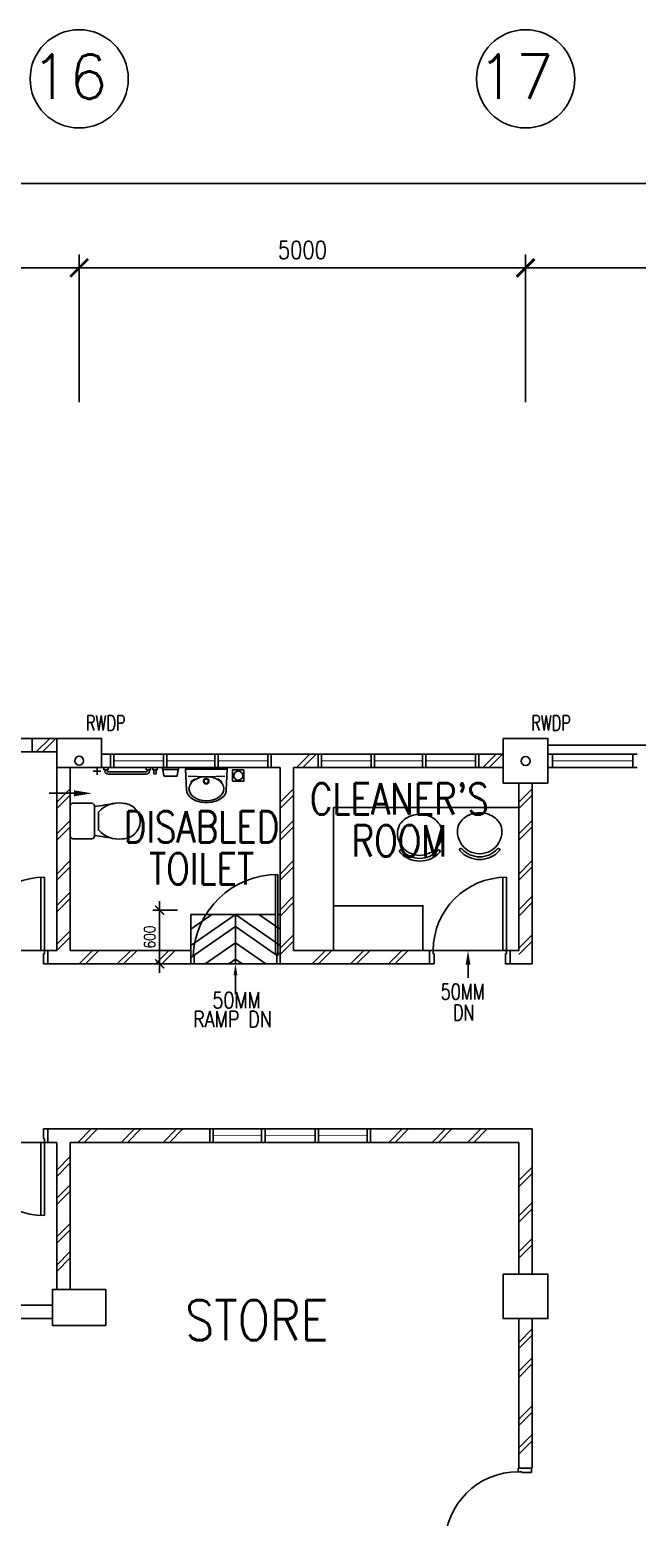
# Model space of a CAD drawing. Extents: x 2687779 to 2997471, y -863049 to -631414.
# Drawn here: x 2813468 to 2820272, y -648083 to -631419 of the extents above; entities that cross this region are included whole.
import ezdxf
from ezdxf.enums import TextEntityAlignment as Align

# ---------------------------------------------------------------- set-up
doc = ezdxf.new("R2010")
doc.units = 0
doc.header["$LTSCALE"] = 10
doc.header["$MEASUREMENT"] = 0
doc.header["$PDMODE"] = 34
doc.linetypes.add('DIVIDE', pattern=[1.25, 0.5, -0.25, 0, -0.25, 0, -0.25])
doc.layers.get('0').update_dxf_attribs({"linetype": 'CONTINUOUS'})
doc.layers.get('DEFPOINTS').update_dxf_attribs({"linetype": 'CONTINUOUS'})
for name, color, linetype in [('BO', 7, 'CONTINUOUS'), ('COL', 3, 'CONTINUOUS'), ('DIM', 7, 'CONTINUOUS'), ('DR', 7, 'CONTINUOUS'), ('DTEXT', 7, 'CONTINUOUS'), ('FIT', 5, 'CONTINUOUS'), ('FURN', 1, 'CONTINUOUS'), ('FURN1', 7, 'CONTINUOUS'), ('GRID-T', 7, 'CONTINUOUS'), ('H', 1, 'CONTINUOUS'), ('LINE', 7, 'CONTINUOUS'), ('partition', 7, 'CONTINUOUS'), ('PIPE', 5, 'DIVIDE'), ('RWDP', 145, 'CONTINUOUS'), ('SANI', 7, 'CONTINUOUS'), ('T25', 7, 'CONTINUOUS'), ('T50', 3, 'CONTINUOUS'), ('TEX', 2, 'CONTINUOUS'), ('WALL', 2, 'CONTINUOUS'), ('WIN', 5, 'CONTINUOUS')]:
    doc.layers.add(name, color=color, linetype=linetype)
doc.styles.add('DIMTEXT', font='romans.shx', dxfattribs={"width": 0.8, "height": 400})
doc.styles.add('ROMANS', font='romans.shx', dxfattribs={"width": 0.8, "height": 100})
doc.styles.get("Standard").update_dxf_attribs({"font": 'ROMANS.SHX'})
doc.dimstyles.new('STANDARD$0', dxfattribs={"dimscale": 0, "dimtxt": 8, "dimasz": 6, "dimexe": 1, "dimexo": 1, "dimgap": 3, "dimtad": 1, "dimdec": 0, "dimlfac": -1, "dimrnd": 1, "dimzin": 0, "dimdsep": 46, "dimtxsty": 'Standard', "dimcen": 0, "dimclrd": 5, "dimclre": 250, "dimadec": 0, "dimazin": 0, "dimtfac": 1, "dimtdec": 4, "dimtofl": 0, "dimtmove": 0, "dimatfit": 3, "dimfxl": 1, "dimtolj": 1, "dimtzin": 0, "dimarcsym": 0})

# ---------------------------------------------------------------- blocks, each defined once
blk = doc.blocks.new('_ARCHTICK')
at = {"color": 0, "linetype": 'ByBlock', "const_width": 0.15}
blk.add_lwpolyline([(-0.5, -0.5), (0.5, 0.5)], dxfattribs=at)
blk = doc.blocks.new('*D425')
at = {"layer": 'DEFPOINTS', "color": 0, "transparency": 16777216}
for p in [(2814022, -634087), (2809022, -635743), (2814022, -635743)]:
    blk.add_point(p, dxfattribs=at)
at = {"layer": 'DIM', "color": 7, "lineweight": -2, "transparency": 16777216}
for p, q in [((2809022, -635593), (2809022, -633937)), ((2814022, -635593), (2814022, -633937)), ((2808872, -634087), (2814172, -634087))]:
    blk.add_line(p, q, dxfattribs=at)
at = {"layer": 'DIM', "color": 7, "lineweight": -2, "transparency": 16777216, "xscale": 200, "yscale": 200, "zscale": 200, "rotation": 180}
blk.add_blockref('_ARCHTICK', (2809022, -634087), dxfattribs=at)
at = {"layer": 'DIM', "color": 7, "lineweight": -2, "transparency": 16777216, "xscale": 200, "yscale": 200, "zscale": 200}
blk.add_blockref('_ARCHTICK', (2814022, -634087), dxfattribs=at)
at = {"layer": 'DIM', "color": 7, "transparency": 16777216, "insert": (2811522, -633887), "char_height": 200, "attachment_point": 5, "style": 'ROMANS'}
blk.add_mtext('\\A1;5000', dxfattribs=at)
blk = doc.blocks.new('*D426')
at = {"layer": 'DEFPOINTS', "color": 0, "transparency": 16777216}
for p in [(2819022, -634087), (2814022, -635743), (2819022, -635743)]:
    blk.add_point(p, dxfattribs=at)
at = {"layer": 'DIM', "color": 7, "lineweight": -2, "transparency": 16777216}
for p, q in [((2814022, -635593), (2814022, -633937)), ((2819022, -635593), (2819022, -633937)), ((2813872, -634087), (2819172, -634087))]:
    blk.add_line(p, q, dxfattribs=at)
at = {"layer": 'DIM', "color": 7, "lineweight": -2, "transparency": 16777216, "xscale": 200, "yscale": 200, "zscale": 200, "rotation": 180}
blk.add_blockref('_ARCHTICK', (2814022, -634087), dxfattribs=at)
at = {"layer": 'DIM', "color": 7, "lineweight": -2, "transparency": 16777216, "xscale": 200, "yscale": 200, "zscale": 200}
blk.add_blockref('_ARCHTICK', (2819022, -634087), dxfattribs=at)
at = {"layer": 'DIM', "color": 7, "transparency": 16777216, "insert": (2816522, -633887), "char_height": 200, "attachment_point": 5, "style": 'ROMANS'}
blk.add_mtext('\\A1;5000', dxfattribs=at)
blk = doc.blocks.new('*D427')
at = {"layer": 'DEFPOINTS', "color": 0, "transparency": 16777216}
for p in [(2824022, -634087), (2819022, -635743), (2824022, -635743)]:
    blk.add_point(p, dxfattribs=at)
at = {"layer": 'DIM', "color": 7, "lineweight": -2, "transparency": 16777216}
for p, q in [((2819022, -635593), (2819022, -633937)), ((2824022, -635593), (2824022, -633937)), ((2818872, -634087), (2824172, -634087))]:
    blk.add_line(p, q, dxfattribs=at)
at = {"layer": 'DIM', "color": 7, "lineweight": -2, "transparency": 16777216, "xscale": 200, "yscale": 200, "zscale": 200, "rotation": 180}
blk.add_blockref('_ARCHTICK', (2819022, -634087), dxfattribs=at)
at = {"layer": 'DIM', "color": 7, "lineweight": -2, "transparency": 16777216, "xscale": 200, "yscale": 200, "zscale": 200}
blk.add_blockref('_ARCHTICK', (2824022, -634087), dxfattribs=at)
at = {"layer": 'DIM', "color": 7, "transparency": 16777216, "insert": (2821522, -633887), "char_height": 200, "attachment_point": 5, "style": 'ROMANS'}
blk.add_mtext('\\A1;5000', dxfattribs=at)
blk = doc.blocks.new('*D431')
at = {"layer": 'DEFPOINTS', "color": 0, "transparency": 16777216}
for p in [(2803022, -633141), (2803022, -635743), (2839022, -635743)]:
    blk.add_point(p, dxfattribs=at)
at = {"layer": 'DIM', "color": 7, "lineweight": -2, "transparency": 16777216}
for p, q in [((2803022, -635593), (2803022, -632991)), ((2839022, -635593), (2839022, -632991)), ((2839172, -633141), (2802872, -633141))]:
    blk.add_line(p, q, dxfattribs=at)
at = {"layer": 'DIM', "color": 7, "lineweight": -2, "transparency": 16777216, "xscale": 200, "yscale": 200, "zscale": 200}
for p, rotation in [((2803022, -633141), 180.0000000117509), ((2839022, -633141), 1.175084030080598e-08)]:
    blk.add_blockref('_ARCHTICK', p, dxfattribs=dict(at, rotation=rotation))
at = {"layer": 'DIM', "color": 7, "transparency": 16777216, "insert": (2821022, -632941), "char_height": 200, "attachment_point": 5, "rotation": 0, "style": 'ROMANS'}
blk.add_mtext('\\A1;36000', dxfattribs=at)
blk = doc.blocks.new('DR-900-B')
at = {"layer": 'DR'}
for p, q in [((0, 900), (-150, 900)), ((-150, 900), (-150, 860)), ((-150, 860), (-110, 860)), ((-110, 860), (-110, 850)), ((-110, 850), (0, 850)), ((0, 850), (0, 900)), ((-150, 40), (-970, 40)), ((-969, 80), (-150, 80)), ((-150, 80), (-150, 40)), ((-150, 40), (-110, 40)), ((-150, 0), (-150, 40)), ((0, 0), (-150, 0)), ((-110, 50), (0, 50)), ((-110, 40), (-110, 50)), ((0, 50), (0, 0))]:
    blk.add_line(p, q, dxfattribs=at)
blk.add_arc((-150, 40), 820, 90, 180, dxfattribs=at)
blk = doc.blocks.new('WC-CAP-P')
for p, q in [((-84, 0), (-254, 0)), ((-85, 0), (85, 0)), ((-284, -240), (-284, -30)), ((115, -240), (115, -30)), ((-274, -318), (-274, -318)), ((-84, -270), (-254, -270)), ((-84, -318), (-190, -318)), ((-85, -270), (85, -270)), ((-85, -318), (21, -318)), ((105, -318), (105, -318))]:
    blk.add_line(p, q)
for centre, radius, start, end in [((-254, -30), 30, 90, 180), ((85, -30), 30, 0, 90), ((10, -540), 297, 131.7688, 188.3441), ((-254, -240), 30, 180, 270), ((23685, -4344), 24274, 170.3368, 170.8989), ((-179, -540), 297, 351.6559, 48.2312), ((-23854, -4344), 24274, 9.1011, 9.6632), ((85, -240), 30, 270, 0), ((-86, -585), 197, 179.5169, 271.0268), ((-83, -585), 197, 268.9732, 0.4831)]:
    blk.add_arc(centre, radius, start, end)
blk = doc.blocks.new('*D405')
at = {"layer": 'BO', "color": 7, "lineweight": -2, "transparency": 16777216}
for p, q in [((2814923, -641983), (2814923, -641183)), ((2815122, -641283), (2814848, -641283)), ((2815122, -641883), (2814848, -641883))]:
    blk.add_line(p, q, dxfattribs=at)
at = {"layer": 'DEFPOINTS', "color": 0, "transparency": 16777216}
for p in [(2814923, -641283), (2815197, -641283), (2815197, -641883)]:
    blk.add_point(p, dxfattribs=at)
at = {"layer": 'BO', "color": 7, "lineweight": -2, "transparency": 16777216, "xscale": 100, "yscale": 100, "zscale": 100}
for p, rotation in [((2814923, -641283), 90), ((2814923, -641883), 270)]:
    blk.add_blockref('_ARCHTICK', p, dxfattribs=dict(at, rotation=rotation))
at = {"layer": 'BO', "color": 7, "transparency": 16777216, "insert": (2814811, -641583), "char_height": 125, "attachment_point": 5, "rotation": 90, "style": 'ROMANS'}
blk.add_mtext('\\A1;600', dxfattribs=at)
blk = doc.blocks.new('100FT')
at = {"layer": 'PIPE', "linetype": 'Continuous'}
blk.add_circle((0, 0), 50, dxfattribs=at)
blk = doc.blocks.new('A$C7CE3714C')
at = {"layer": 'FIT'}
blk.add_lwpolyline([(0, 0), (126, 0), (126, 126), (0, 126)], close=True, dxfattribs=at)
at = {"layer": 'FIT', "xscale": -1}
blk.add_blockref('100FT', (63, 66), dxfattribs=at)
blk = doc.blocks.new('ELLIPSE')
blk.add_circle((0.5, 0.5), 0.5)
blk = doc.blocks.new('P', base_point=(9.169, 7.42))
for radius in [0.0407, 0.0315]:
    blk.add_circle((9.166, 7.418), radius)
blk = doc.blocks.new('BASIN-2')
for p, q in [((310, 0), (-310, 0)), ((-295, -314), (-310, 0)), ((-273, -104), (0, -114)), ((273, -104), (0, -114)), ((295, -314), (310, 0))]:
    blk.add_line(p, q)
for centre, radius, start, end in [((-23, -400), 294, 122.1574, 135.5873), ((-176, -156), 5.79, 327.2315, 125.5458), ((176, -156), 5.79, 54.4542, 212.7685), ((23, -400), 294, 44.4127, 57.8426), ((-163, -315), 132, 179.4957, 205.0103), ((-102, -268), 208, 209.5959, 236.4372), ((-7, -98), 402, 238.6027, 271.0363), ((7, -98), 402, 268.9637, 301.3973), ((102, -268), 208, 303.5628, 330.4041), ((163, -315), 132, 334.9897, 0.5043)]:
    blk.add_arc(centre, radius, start, end)
for name, p, xscale, yscale, zscale in [('ELLIPSE', (261, -473), -521.326566894229, 358.7639225105095, 521.3265668942295), ('P', (0, -180), 1000, 1000, 1000)]:
    blk.add_blockref(name, p, dxfattribs=dict(xscale=xscale, yscale=yscale, zscale=zscale))
blk = doc.blocks.new('CHAIR10')
at = {"layer": 'FURN1', "color": 1}
for centre, radius, start, end in [((-487, 712), 252, 140.136, 160.9198), ((-515, 735), 216, 116.3827, 140.136), ((-533, 772), 175, 90, 116.3827), ((-533, 697), 250, 270, 90), ((-328, 909), 15, 48.1599, 228.1599), ((-518, 697), 270, 311.8401, 48.1599), ((-518, 697), 300, 311.8401, 48.1599), ((-443, 697), 299, 160.9198, 180), ((-443, 697), 299, 180, 199.0802), ((-487, 682), 252, 199.0802, 219.864), ((-515, 658), 216, 219.864, 243.6173), ((-533, 622), 175, 243.6173, 270), ((-328, 485), 15, 131.8401, 311.8401)]:
    blk.add_arc(centre, radius, start, end, dxfattribs=at)

msp = doc.modelspace()

# ---------------------------------------------------------------- linework, layer by layer
at = {"color": 9}
msp.add_line((2823772, -639433.2), (2819272, -639433.2), dxfattribs=at)
at = {"color": 8, "linetype": 'Continuous'}
for p, q in [((2815772, -641329.3), (2815272, -641676.2)), ((2815508.9, -641329.3), (2815272, -641493.6)), ((2815772, -641329.3), (2815772, -641883.2)), ((2815772, -641329.3), (2816272, -641676.2)), ((2816035.2, -641329.3), (2816272, -641493.6)), ((2815772, -641465.7), (2815272, -641812.6)), ((2815772, -641465.7), (2816244.1, -641793.2)), ((2815772, -641648.3), (2815433.4, -641883.2)), ((2815772, -641648.3), (2816110.6, -641883.2)), ((2815772, -641830.9), (2815696.6, -641883.2)), ((2815772, -641830.9), (2815847.5, -641883.2))]:
    msp.add_line(p, q, dxfattribs=at)
at = {"layer": 'COL'}
msp.add_line((2814272, -639683.2), (2813772, -639683.2), dxfattribs=at)
msp.add_lwpolyline([(2813772, -639683.2), (2813772, -639358.2), (2814272, -639358.2), (2814272, -639683.2)], dxfattribs=at)
for points in [[(2818772, -639358.2), (2819272, -639358.2), (2819272, -639858.2), (2818772, -639858.2)], [(2818772, -645358.2), (2819272, -645358.2), (2819272, -645858.2), (2818772, -645858.2)], [(2814322, -645933.2), (2813722, -645933.2), (2813722, -645533.2), (2814322, -645533.2)]]:
    msp.add_lwpolyline(points, close=True, dxfattribs=at)
at = {"layer": 'DR', "color": 7}
for p, q in [((2816222, -641768.2), (2816222, -640883.2)), ((2816247, -641793.2), (2816247, -640882.8)), ((2815310, -641793.2), (2815297, -641793.2)), ((2815310, -641793.2), (2815310, -641883.2)), ((2816222, -641768.2), (2816247, -641768.2)), ((2816247, -641793.2), (2816234, -641793.2)), ((2816234, -641793.2), (2816234, -641883.2)), ((2816272, -641768.2), (2816247, -641768.2))]:
    msp.add_line(p, q, dxfattribs=at)
at = {"layer": 'DR', "linetype": 'Continuous', "ltscale": 10000}
for p, q in [((2813672, -641733.2), (2812772, -641733.2)), ((2818847, -641733.2), (2817947, -641733.2)), ((2813672, -643883.2), (2812772, -643883.2))]:
    msp.add_line(p, q, dxfattribs=at)
at = {"layer": 'DR', "color": 7}
msp.add_arc((2816248.5, -641835.2), 952.4, 90.08846, 177.47065, dxfattribs=at)
at = {"layer": 'DTEXT', "color": 5}
for p, q in [((2814960.3, -639708.1), (2814970.1, -639777.8)), ((2815130, -639708.1), (2815120.1, -639777.8))]:
    msp.add_line(p, q, dxfattribs=at)
for centre, radius, start, end in [((2814970.1, -639694.8), 16.5, 134.68563, 233.51246), ((2815120.1, -639694.8), 16.5, 306.48754, 45.31437), ((2814975.1, -639777.1), 5, 188.02773, 270), ((2815115.2, -639777.1), 5, 270, 351.97227)]:
    msp.add_arc(centre, radius, start, end, dxfattribs=at)
at = {"layer": 'FURN', "linetype": 'Continuous'}
for q in [(2816872, -641733.2), (2818947, -640133.2)]:
    msp.add_line((2816872, -640133.2), q, dxfattribs=at)
msp.add_lwpolyline([(2816872, -641733.2), (2817872, -641733.2), (2817872, -641233.2), (2816872, -641233.2)], close=True, dxfattribs=at)
at = {"layer": 'GRID-T', "color": 7}
for centre in [(2814022, -631969), (2819022, -631969)]:
    msp.add_circle(centre, 550, dxfattribs=at)
at = {"layer": 'H'}
for p, q in [((2813541.4, -639508.2), (2813691.4, -639358.2)), ((2813612.1, -639508.2), (2813762.1, -639358.2)), ((2816454.4, -639683.2), (2816604.4, -639533.2)), ((2816525.1, -639683.2), (2816675.1, -639533.2)), ((2818541.4, -639683.2), (2818691.4, -639533.2)), ((2818612.1, -639683.2), (2818762.1, -639533.2)), ((2813772, -640072.6), (2813922, -639922.6)), ((2813772, -640143.3), (2813922, -639993.3)), ((2816272, -640072.6), (2816422, -639922.6)), ((2816272, -640143.3), (2816422, -639993.3)), ((2818947, -640072.6), (2819097, -639922.6)), ((2818947, -640143.3), (2819097, -639993.3)), ((2813772, -640426.4), (2813922, -640276.4)), ((2813772, -640497.1), (2813922, -640347.1)), ((2816272, -640426.4), (2816422, -640276.4)), ((2816272, -640497.1), (2816422, -640347.1)), ((2818947, -640426.4), (2819097, -640276.4)), ((2818947, -640497.1), (2819097, -640347.1)), ((2813772, -640877.2), (2813922, -640727.2)), ((2816272, -640877.2), (2816422, -640727.2)), ((2818947, -640877.2), (2819097, -640727.2)), ((2813772, -640947.9), (2813922, -640797.9)), ((2816272, -640947.9), (2816422, -640797.9)), ((2818947, -640947.9), (2819097, -640797.9)), ((2813772, -641231), (2813922, -641081)), ((2813772, -641301.7), (2813922, -641151.7)), ((2816272, -641277.1), (2816422, -641127.1)), ((2816272, -641347.9), (2816422, -641197.9)), ((2818947, -641277.1), (2819097, -641127.1)), ((2818947, -641347.9), (2819097, -641197.9)), ((2813772, -641662.3), (2813922, -641512.3)), ((2816272, -641708.4), (2816422, -641558.4)), ((2818947, -641708.4), (2819097, -641558.4)), ((2813772, -641733), (2813922, -641583)), ((2814022.7, -641883.2), (2814172.7, -641733.2)), ((2814093.4, -641883.2), (2814243.4, -641733.2)), ((2814448.9, -641883.2), (2814598.9, -641733.2)), ((2814519.6, -641883.2), (2814669.6, -641733.2)), ((2814875.1, -641883.2), (2815025.1, -641733.2)), ((2814945.9, -641883.2), (2815095.9, -641733.2)), ((2816272, -641779.1), (2816422, -641629.1)), ((2816632.4, -641883.2), (2816782.4, -641733.2)), ((2816703.1, -641883.2), (2816853.1, -641733.2)), ((2817058.7, -641883.2), (2817208.7, -641733.2)), ((2817129.4, -641883.2), (2817279.4, -641733.2)), ((2817484.9, -641883.2), (2817634.9, -641733.2)), ((2817555.6, -641883.2), (2817705.6, -641733.2)), ((2818947, -641779.1), (2819097, -641629.1)), ((2814006.5, -643883.2), (2814156.5, -643733.2)), ((2814077.2, -643883.2), (2814227.2, -643733.2)), ((2814493.2, -643883.2), (2814643.2, -643733.2)), ((2814563.9, -643883.2), (2814713.9, -643733.2)), ((2814962.1, -643883.2), (2815112.1, -643733.2)), ((2815032.8, -643883.2), (2815182.8, -643733.2)), ((2817488.5, -643883.2), (2817638.5, -643733.2)), ((2817559.2, -643883.2), (2817709.2, -643733.2)), ((2817973.8, -643883.2), (2818123.8, -643733.2)), ((2818044.5, -643883.2), (2818194.5, -643733.2)), ((2818371.8, -643883.2), (2818521.8, -643733.2)), ((2818442.5, -643883.2), (2818592.5, -643733.2)), ((2813772, -644193.4), (2813922, -644043.4)), ((2813772, -644264.2), (2813922, -644114.2)), ((2818947, -644310.5), (2819097, -644160.5)), ((2818947, -644381.2), (2819097, -644231.2)), ((2813772, -644509.9), (2813922, -644359.9)), ((2813772, -644580.6), (2813922, -644430.6)), ((2818947, -644707.3), (2819097, -644557.3)), ((2818947, -644778), (2819097, -644628)), ((2813772, -644941.4), (2813922, -644791.4)), ((2813772, -645012.1), (2813922, -644862.1)), ((2818947, -645111.3), (2819097, -644961.3)), ((2818947, -645182), (2819097, -645032)), ((2813772, -645257.9), (2813922, -645107.9)), ((2813772, -645328.6), (2813922, -645178.6)), ((2818947, -646123.7), (2819097, -645973.7)), ((2818947, -646194.4), (2819097, -646044.4)), ((2818947, -646445.5), (2819097, -646295.5)), ((2818947, -646516.2), (2819097, -646366.2)), ((2818947, -646984.7), (2819097, -646834.7)), ((2818947, -647055.4), (2819097, -646905.4)), ((2818947, -647306.5), (2819097, -647156.5)), ((2818947, -647377.2), (2819097, -647227.2))]:
    msp.add_line(p, q, dxfattribs=at)
at = {"layer": 'LINE', "color": 7, "linetype": 'Continuous'}
msp.add_line((2813965, -639973.3), (2813684.8, -639973.3), dxfattribs=at)
at = {"layer": 'LINE', "color": 1}
for p, q in [((2815772, -641937), (2815772, -642222.4)), ((2815772, -642013.2), (2815772, -641986.2))]:
    msp.add_line(p, q, dxfattribs=at)
at = {"layer": 'LINE', "color": 2}
msp.add_lwpolyline([(2815215, -639698.8), (2815679.3, -639698.8), (2815679.3, -639683.2), (2815215, -639683.2)], close=True, dxfattribs=at)
at = {"layer": 'LINE', "color": 7, "linetype": 'Continuous'}
msp.add_solid([(2813965, -639940), (2813965, -640006.6), (2814165, -639973.3)], dxfattribs=at)
at = {"layer": 'LINE', "color": 1}
msp.add_solid([(2815793.7, -642013.2), (2815750.4, -642013.2), (2815772, -641883.2)], dxfattribs=at)
at = {"layer": 'partition'}
msp.add_line((2817947, -641733.2), (2817947, -641883.2), dxfattribs=at)
at = {"layer": 'RWDP', "color": 142, "linetype": 'Continuous'}
for centre in [(2814022, -639608.2), (2819022, -639612.3)]:
    msp.add_circle(centre, 50, dxfattribs=at)
at = {"layer": 'SANI'}
for p, q in [((2815272, -641329.3), (2816222, -641329.3)), ((2815272, -641779.3), (2815272, -641329.3)), ((2816247, -641329.3), (2816272, -641329.3)), ((2815272, -641883.2), (2816272, -641883.2))]:
    msp.add_line(p, q, dxfattribs=at)
at = {"layer": 'SANI', "color": 1}
msp.add_line((2818377, -641893.2), (2818377, -642039.5), dxfattribs=at)
msp.add_solid([(2818350.4, -641893.2), (2818403.7, -641893.2), (2818377, -641733.2)], dxfattribs=at)
at = {"layer": 'WALL'}
for p, q in [((2813497, -639358.2), (2813497, -639508.2)), ((2813772, -639358.2), (2813497, -639358.2)), ((2813772, -639508.2), (2813497, -639508.2)), ((2814372, -639533.2), (2814272, -639533.2)), ((2814372, -639533.2), (2814372, -639683.2)), ((2816172, -639533.2), (2816697, -639533.2)), ((2816172, -639533.2), (2816172, -639683.2)), ((2816697, -639533.2), (2816697, -639683.2)), ((2818497, -639533.2), (2818497, -639683.2)), ((2818772, -639533.2), (2818497, -639533.2)), ((2813772, -639683.2), (2813772, -641733.2)), ((2813922, -639683.2), (2813922, -641733.2)), ((2814272, -639683.2), (2814372, -639683.2)), ((2816172, -639683.2), (2816272, -639683.2)), ((2816272, -639683.2), (2816272, -641883.2)), ((2816422, -639683.2), (2816422, -641733.2)), ((2816697, -639683.2), (2816422, -639683.2)), ((2818772, -639683.2), (2818497, -639683.2)), ((2818947, -639858.2), (2818947, -641733.2)), ((2819097, -639858.2), (2819097, -641883.2)), ((2813772, -641733.2), (2813672, -641733.2)), ((2813672, -641733.2), (2813672, -641883.2)), ((2813922, -641733.2), (2815272, -641733.2)), ((2815272, -641733.2), (2815272, -641883.2)), ((2816422, -641733.2), (2817947, -641733.2)), ((2818847, -641733.2), (2818847, -641883.2)), ((2818847, -641733.2), (2818947, -641733.2)), ((2813672, -641883.2), (2815272, -641883.2)), ((2817947, -641883.2), (2816272, -641883.2)), ((2818847, -641883.2), (2818947, -641883.2)), ((2818947, -641883.2), (2819097, -641883.2)), ((2813672, -643883.2), (2813672, -643733.2)), ((2815484.5, -643733.2), (2813672, -643733.2)), ((2819097, -643733.2), (2817284.5, -643733.2)), ((2819097, -645358.2), (2819097, -643733.2)), ((2813772, -643883.2), (2813672, -643883.2)), ((2813772, -643883.2), (2813772, -645533.2)), ((2813922, -643883.2), (2813922, -645533.2)), ((2815484.5, -643883.2), (2813922, -643883.2)), ((2818947, -643883.2), (2817284.5, -643883.2)), ((2818947, -645358.2), (2818947, -643883.2)), ((2813722, -645708.2), (2809397, -645708.2)), ((2813722, -645858.2), (2809397, -645858.2)), ((2818947, -646333.2), (2818947, -645858.2)), ((2818947, -645883.2), (2818947, -646833.2)), ((2819097, -645858.2), (2819097, -646833.2)), ((2819097, -646483.2), (2819097, -645858.2)), ((2819097, -647533.2), (2818947, -647533.2))]:
    msp.add_line(p, q, dxfattribs=at)
at = {"layer": 'WALL', "color": 7}
for p, q in [((2814264.8, -639725), (2814179.3, -639725)), ((2814222, -639683.6), (2814222, -639766.4))]:
    msp.add_line(p, q, dxfattribs=at)
at = {"layer": 'WALL', "color": 5}
for p, q in [((2814297.5, -639683.2), (2814297.5, -639708.2)), ((2814309.5, -639708.2), (2814309.5, -639721.2)), ((2814334.5, -639708.2), (2814334.5, -639721.2)), ((2814346.5, -639683.2), (2814346.5, -639708.2)), ((2814772.5, -639683.2), (2814772.5, -639708.2)), ((2814784.5, -639708.2), (2814784.5, -639721.2)), ((2814809.5, -639708.2), (2814809.5, -639721.2)), ((2814821.5, -639683.2), (2814821.5, -639708.2)), ((2814847.5, -639683.2), (2814847.5, -639708.2)), ((2814859.5, -639708.2), (2814859.5, -639746.2)), ((2814884.5, -639708.2), (2814884.5, -639746.2)), ((2814896.5, -639683.2), (2814896.5, -639708.2)), ((2815129.9, -639708.1), (2814960.3, -639708.1)), ((2814975.1, -639782.1), (2815115.2, -639782.1))]:
    msp.add_line(p, q, dxfattribs=at)
at = {"layer": 'WALL', "color": 5, "linetype": 'Continuous'}
for p, q in [((2814346.5, -639708.2), (2814297.5, -639708.2)), ((2814772.5, -639733.2), (2814346.5, -639733.2)), ((2814821.5, -639708.2), (2814772.5, -639708.2)), ((2814896.5, -639708.2), (2814847.5, -639708.2)), ((2814772.7, -639758.2), (2814346.4, -639758.2)), ((2814872.5, -639758.2), (2814871.5, -639758.2))]:
    msp.add_line(p, q, dxfattribs=at)
at = {"layer": 'WALL'}
for points in [[(2818947, -646833.2), (2818947, -647533.2)], [(2819097, -646833.2), (2819097, -647533.2)]]:
    msp.add_lwpolyline(points, dxfattribs=at)
at = {"layer": 'WALL', "color": 5, "linetype": 'Continuous'}
for centre, radius, start, end in [((2814346.5, -639721.2), 37, 180, 270), ((2814346.5, -639721.2), 12, 180, 270), ((2814772.5, -639721.2), 37, 270, 0), ((2814772.5, -639721.2), 12, 270, 0), ((2814871.5, -639746.2), 12, 180, 270), ((2814872.5, -639746.2), 12, 270.00262, 0)]:
    msp.add_arc(centre, radius, start, end, dxfattribs=at)
at = {"layer": 'WIN'}
for p, q in [((2811697, -639358.2), (2813497, -639358.2)), ((2811697, -639508.2), (2813497, -639508.2)), ((2814372, -639533.2), (2816172, -639533.2)), ((2814410, -639533.2), (2814410, -639683.2)), ((2814965.7, -639533.2), (2814965.7, -639683.2)), ((2815003.7, -639533.2), (2815003.7, -639683.2)), ((2815540.4, -639533.2), (2815540.4, -639683.2)), ((2815578.4, -639533.2), (2815578.4, -639683.2)), ((2816134, -639533.2), (2816134, -639683.2)), ((2816697, -639533.2), (2818497, -639533.2)), ((2816735, -639533.2), (2816735, -639683.2)), ((2817290.7, -639533.2), (2817290.7, -639683.2)), ((2817328.7, -639533.2), (2817328.7, -639683.2)), ((2817865.4, -639533.2), (2817865.4, -639683.2)), ((2817903.4, -639533.2), (2817903.4, -639683.2)), ((2818459, -639533.2), (2818459, -639683.2)), ((2820272, -639533.2), (2819272, -639533.2)), ((2819322, -639533.2), (2819322, -639683.2)), ((2820222, -639533.2), (2820222, -639683.2)), ((2814372, -639683.2), (2816172, -639683.2)), ((2816697, -639683.2), (2818497, -639683.2)), ((2820272, -639683.2), (2819272, -639683.2)), ((2815484.5, -643733.2), (2817284.5, -643733.2)), ((2815484.5, -643733.2), (2815484.5, -643883.2)), ((2815522.5, -643733.2), (2815522.5, -643883.2)), ((2816065.5, -643733.2), (2816065.5, -643883.2)), ((2816103.5, -643733.2), (2816103.5, -643883.2)), ((2816665.5, -643733.2), (2816665.5, -643883.2)), ((2816703.5, -643733.2), (2816703.5, -643883.2)), ((2817246.5, -643733.2), (2817246.5, -643883.2)), ((2817284.5, -643733.2), (2817284.5, -643883.2)), ((2815484.5, -643883.2), (2817284.5, -643883.2))]:
    msp.add_line(p, q, dxfattribs=at)
at = {"layer": 'WIN', "const_width": 10, "flags": 128}
for points in [[(2814410, -639608.2), (2814965.7, -639608.2)], [(2815003.7, -639608.2), (2815540.4, -639608.2)], [(2815578.4, -639608.2), (2816134, -639608.2)], [(2816735, -639608.2), (2817290.7, -639608.2)], [(2817328.7, -639608.2), (2817865.4, -639608.2)], [(2817903.4, -639608.2), (2818459, -639608.2)], [(2820222, -639608.2), (2819322, -639608.2)], [(2816065.5, -643808.2), (2815522.5, -643808.2)], [(2816103.5, -643808.2), (2816665.5, -643808.2)], [(2816703.5, -643808.2), (2817246.5, -643808.2)]]:
    msp.add_lwpolyline(points, dxfattribs=at)

# ---------------------------------------------------------------- block references
at = {"layer": 'BO', "linetype": 'Continuous', "rotation": 270}
for p in [(2817139.2, -640950.9), (2817810.2, -640932.9)]:
    msp.add_blockref('CHAIR10', p, dxfattribs=at)
at = {"layer": 'partition', "linetype": 'Continuous'}
msp.add_blockref('DR-900-B', (2819088.5, -648433.2), dxfattribs=at)
at = {"layer": 'SANI', "linetype": 'Continuous', "extrusion": (0, 0, -1), "xscale": -0.75, "yscale": 0.75, "zscale": -0.75}
msp.add_blockref('BASIN-2', (-2815446.8, -639701.3), dxfattribs=at)
at = {"layer": 'SANI', "rotation": 90}
msp.add_blockref('WC-CAP-P', (2813922, -640199.1), dxfattribs=at)
at = {"layer": 'T25', "rotation": 180}
msp.add_blockref('A$C7CE3714C', (2815866.5, -639709.4), dxfattribs=at)
msp.add_blockref('A$C7CE3714C', (2815866.5, -639709.4), dxfattribs=at)
at = {"layer": 'WALL', "linetype": 'Continuous', "xscale": -1, "rotation": 90}
for p in [(2813672, -641883.2), (2818847, -641883.2)]:
    msp.add_blockref('DR-900-B', p, dxfattribs=at)
at = {"layer": 'WALL', "linetype": 'Continuous', "rotation": 90}
msp.add_blockref('DR-900-B', (2813672, -643733.2), dxfattribs=at)

# ---------------------------------------------------------------- texts
at = {"color": 7, "style": 'ROMANS', "width": 0.8}
for s, p in [('50MM', (2815513.3, -642379.4)), ('RAMP DN', (2815298.4, -642593.5))]:
    msp.add_text(s, height=180, dxfattribs=at).set_placement(p)
at = {"layer": 'GRID-T', "color": 3, "style": 'ROMANS'}
for s, p in [('16', (2813481.9, -632194.8)), ('17', (2818481.9, -632194.8))]:
    msp.add_text(s, height=500, dxfattribs=at).set_placement(p)
at = {"layer": 'RWDP', "color": 142, "style": 'ROMANS', "width": 0.7}
for p in [(2814098.1, -639269.5), (2819085.5, -639269.5)]:
    msp.add_text('RWDP', height=170, dxfattribs=at).set_placement(p)
at = {"layer": 'T50', "color": 3, "style": 'DIMTEXT', "width": 0.8}
for s, p in [("CLEANER'S", (2817607.7, -640035.6, 3887.4)), ('DISABLED', (2815393, -640349.2, 3887.4)), ('ROOM', (2817607.7, -640504.6, 3887.4)), ('TOILET', (2815393, -640818.2, 3887.4))]:
    msp.add_text(s, height=350, dxfattribs=at).set_placement(p, align=Align.MIDDLE)
at = {"layer": 'T50', "color": 3, "style": 'ROMANS', "width": 0.85}
msp.add_text('STORE', height=450, dxfattribs=at).set_placement((2815206.8, -646099.4))
at = {"layer": 'TEX', "color": 7, "ltscale": 0.5, "style": 'ROMANS', "width": 0.75}
for s, p in [('50MM ', (2818071, -642283.2)), ('DN', (2818208.5, -642516.6))]:
    msp.add_text(s, height=175, dxfattribs=at).set_placement(p)

# ---------------------------------------------------------------- dimensions: what is measured, and where the dimension line sits
at = {"layer": 'BO'}
dim = msp.add_aligned_dim(p1=(2815197, -641883.2), p2=(2815197, -641283.2), distance=273.6, dimstyle='STANDARD$0', override={"dimscale": 50, "dimtxt": 2.5, "dimasz": 2, "dimexe": 1.5, "dimexo": 1.5, "dimgap": 1, "dimzin": 1, "dimtxsty": 'ROMANS', "dimblk": 'ARCHTICK', "dimdle": 2, "dimclrd": 7, "dimclre": 7, "dimclrt": 7, "dimtdec": 0, "dimtmove": 2, "dimtzin": 1}, dxfattribs=at)
dim.commit()
dim.dimension.update_dxf_attribs({"geometry": '*D405', "text_midpoint": (2814811, -641583.2)})
at = {"layer": 'DIM'}
for p1, p2, distance, picture, middle in [((2839022, -635742.7), (2803022, -635742.7), -2601.2, '*D431', (2821022, -632941.4)), ((2809022, -635742.7), (2814022, -635742.7), 1655.5, '*D425', (2811522, -633887.2)), ((2814022, -635742.7), (2819022, -635742.7), 1655.5, '*D426', (2816522, -633887.2)), ((2819022, -635742.7), (2824022, -635742.7), 1655.5, '*D427', (2821522, -633887.2))]:
    dim = msp.add_aligned_dim(p1=p1, p2=p2, distance=distance, dimstyle='STANDARD$0', override={"dimscale": 100, "dimtxt": 2, "dimasz": 2, "dimexe": 1.5, "dimexo": 1.5, "dimgap": 1, "dimtxsty": 'ROMANS', "dimblk": 'ARCHTICK', "dimdle": 1.5, "dimclrd": 7, "dimclre": 7, "dimclrt": 7, "dimtdec": 0, "dimtmove": 2}, dxfattribs=at)
    dim.commit()
    dim.dimension.update_dxf_attribs({"geometry": picture, "text_midpoint": middle})

doc.saveas('drawing.dxf')
